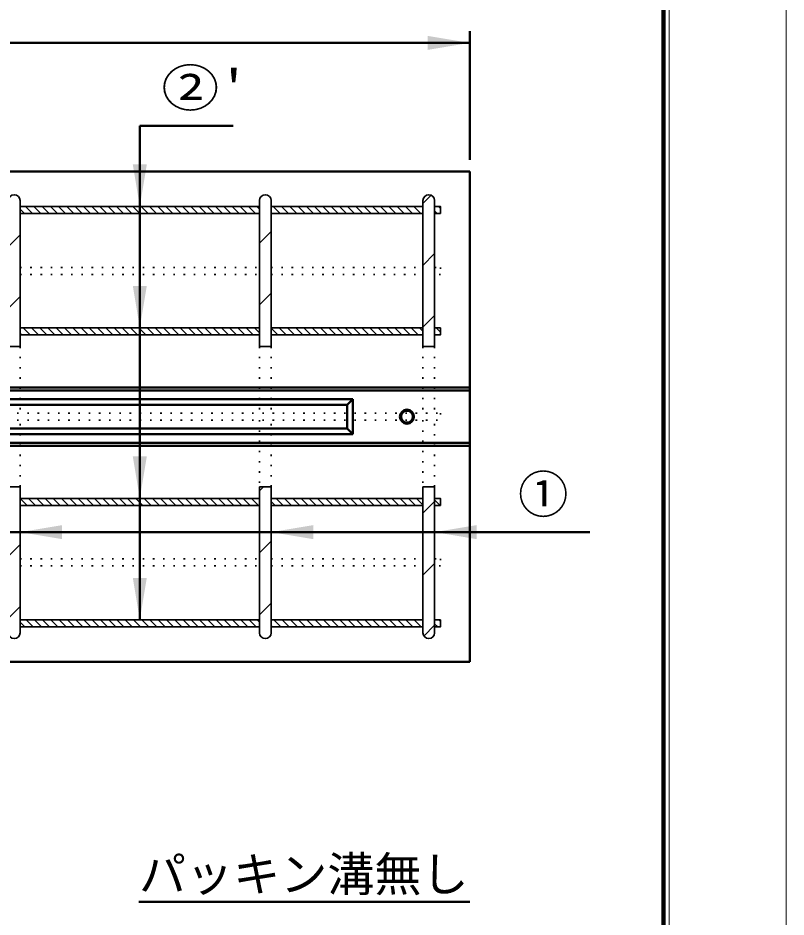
# Model space of a CAD drawing. Units: millimetres, scale not verified. Extents: x -2102 to 2102, y -1485 to 1485.
# Drawn here: x 1445 to 2102, y 313 to 1083 of the extents above; entities that cross this region are included whole.
import ezdxf
from ezdxf.enums import TextEntityAlignment as Align

# ---------------------------------------------------------------- set-up
doc = ezdxf.new("R2010")
doc.units = ezdxf.units.MM
doc.header["$LTSCALE"] = 5
doc.linetypes.add('DOTTED', pattern=[1.75, 0.25, -1.5])
doc.layers.add('0-0_V-nasSTD', color=7, linetype='Continuous', lineweight=35)
doc.layers.add('0-1_0', color=7, linetype='Continuous', lineweight=50)
doc.styles.add('ＭＳ ゴシック', font='')
doc.styles.get('ＭＳ ゴシック').set_extended_font_data('MS Gothic')

msp = doc.modelspace()

# ---------------------------------------------------------------- linework, layer by layer
at = {"layer": '0-0_V-nasSTD', "lineweight": 50}
for p, q in [((1549.076, 990.841), (1549.076, 567.841)), ((1226.576, 642.983), (1934.576, 642.983))]:
    msp.add_line(p, q, dxfattribs=at)
at = {"layer": '0-0_V-nasSTD'}
for p, q in [((1791.576, 924.426), (1798.574, 931.424)), ((1446.576, 926.841), (1446.576, 801.841)), ((1651.576, 926.841), (1651.576, 801.841)), ((1661.576, 926.841), (1661.576, 801.841)), ((1791.576, 926.841), (1791.576, 801.841)), ((1801.576, 926.841), (1801.576, 801.841)), ((1446.576, 921.841), (1651.576, 921.841)), ((1446.576, 919.489), (1450.223, 915.841)), ((1451.294, 921.841), (1457.294, 915.841)), ((1458.365, 921.841), (1464.365, 915.841)), ((1465.437, 921.841), (1471.437, 915.841)), ((1472.508, 921.841), (1478.508, 915.841)), ((1479.579, 921.841), (1485.579, 915.841)), ((1486.65, 921.841), (1492.65, 915.841)), ((1493.721, 921.841), (1499.721, 915.841)), ((1500.792, 921.841), (1506.792, 915.841)), ((1507.863, 921.841), (1513.863, 915.841)), ((1514.934, 921.841), (1520.934, 915.841)), ((1522.005, 921.841), (1528.005, 915.841)), ((1529.076, 921.841), (1535.076, 915.841)), ((1536.147, 921.841), (1542.147, 915.841)), ((1543.218, 921.841), (1549.218, 915.841)), ((1550.289, 921.841), (1556.289, 915.841)), ((1557.36, 921.841), (1563.36, 915.841)), ((1564.431, 921.841), (1570.431, 915.841)), ((1571.503, 921.841), (1577.503, 915.841)), ((1578.574, 921.841), (1584.574, 915.841)), ((1585.645, 921.841), (1591.645, 915.841)), ((1592.716, 921.841), (1598.716, 915.841)), ((1599.787, 921.841), (1605.787, 915.841)), ((1606.858, 921.841), (1612.858, 915.841)), ((1613.929, 921.841), (1619.929, 915.841)), ((1621, 921.841), (1627, 915.841)), ((1628.071, 921.841), (1634.071, 915.841)), ((1635.142, 921.841), (1641.142, 915.841)), ((1642.213, 921.841), (1648.213, 915.841)), ((1649.284, 921.841), (1651.576, 919.55)), ((1661.576, 921.841), (1791.576, 921.841)), ((1661.576, 916.621), (1662.355, 915.841)), ((1663.426, 921.841), (1669.426, 915.841)), ((1670.497, 921.841), (1676.497, 915.841)), ((1677.569, 921.841), (1683.569, 915.841)), ((1684.64, 921.841), (1690.64, 915.841)), ((1691.711, 921.841), (1697.711, 915.841)), ((1698.782, 921.841), (1704.782, 915.841)), ((1705.853, 921.841), (1711.853, 915.841)), ((1712.924, 921.841), (1718.924, 915.841)), ((1719.995, 921.841), (1725.995, 915.841)), ((1727.066, 921.841), (1733.066, 915.841)), ((1734.137, 921.841), (1740.137, 915.841)), ((1741.208, 921.841), (1747.208, 915.841)), ((1748.279, 921.841), (1754.279, 915.841)), ((1755.35, 921.841), (1761.35, 915.841)), ((1762.421, 921.841), (1768.421, 915.841)), ((1769.492, 921.841), (1775.492, 915.841)), ((1776.564, 921.841), (1782.564, 915.841)), ((1783.635, 921.841), (1789.635, 915.841)), ((1790.706, 921.841), (1791.576, 920.971)), ((1801.576, 918.042), (1803.777, 915.841)), ((1804.848, 921.841), (1806.576, 920.113)), ((1446.576, 915.841), (1651.576, 915.841)), ((1661.576, 915.841), (1791.576, 915.841)), ((1436.576, 887.624), (1446.576, 897.624)), ((1651.576, 890.492), (1661.576, 900.492)), ((1791.576, 871.393), (1801.576, 881.393)), ((1651.576, 837.459), (1661.576, 847.459)), ((1436.576, 834.591), (1446.576, 844.591)), ((1791.576, 818.36), (1801.576, 828.36)), ((1446.576, 817.841), (1651.576, 817.841)), ((1449.228, 817.841), (1455.228, 811.841)), ((1456.299, 817.841), (1462.299, 811.841)), ((1463.371, 817.841), (1469.371, 811.841)), ((1470.442, 817.841), (1476.442, 811.841)), ((1477.513, 817.841), (1483.513, 811.841)), ((1484.584, 817.841), (1490.584, 811.841)), ((1491.655, 817.841), (1497.655, 811.841)), ((1498.726, 817.841), (1504.726, 811.841)), ((1505.797, 817.841), (1511.797, 811.841)), ((1512.868, 817.841), (1518.868, 811.841)), ((1519.939, 817.841), (1525.939, 811.841)), ((1527.01, 817.841), (1533.01, 811.841)), ((1534.081, 817.841), (1540.081, 811.841)), ((1541.152, 817.841), (1547.152, 811.841)), ((1548.223, 817.841), (1554.223, 811.841)), ((1555.294, 817.841), (1561.294, 811.841)), ((1562.365, 817.841), (1568.365, 811.841)), ((1569.437, 817.841), (1575.437, 811.841)), ((1576.508, 817.841), (1582.508, 811.841)), ((1583.579, 817.841), (1589.579, 811.841)), ((1590.65, 817.841), (1596.65, 811.841)), ((1597.721, 817.841), (1603.721, 811.841)), ((1604.792, 817.841), (1610.792, 811.841)), ((1611.863, 817.841), (1617.863, 811.841)), ((1618.934, 817.841), (1624.934, 811.841)), ((1626.005, 817.841), (1632.005, 811.841)), ((1633.076, 817.841), (1639.076, 811.841)), ((1640.147, 817.841), (1646.147, 811.841)), ((1647.218, 817.841), (1651.576, 813.484)), ((1661.576, 817.841), (1791.576, 817.841)), ((1661.576, 817.626), (1667.36, 811.841)), ((1668.431, 817.841), (1674.431, 811.841)), ((1675.503, 817.841), (1681.503, 811.841)), ((1682.574, 817.841), (1688.574, 811.841)), ((1689.645, 817.841), (1695.645, 811.841)), ((1696.716, 817.841), (1702.716, 811.841)), ((1703.787, 817.841), (1709.787, 811.841)), ((1710.858, 817.841), (1716.858, 811.841)), ((1717.929, 817.841), (1723.929, 811.841)), ((1725, 817.841), (1731, 811.841)), ((1732.071, 817.841), (1738.071, 811.841)), ((1739.142, 817.841), (1745.142, 811.841)), ((1746.213, 817.841), (1752.213, 811.841)), ((1753.284, 817.841), (1759.284, 811.841)), ((1760.355, 817.841), (1766.355, 811.841)), ((1767.426, 817.841), (1773.426, 811.841)), ((1774.497, 817.841), (1780.497, 811.841)), ((1781.569, 817.841), (1787.569, 811.841)), ((1788.64, 817.841), (1791.576, 814.905)), ((1802.782, 817.841), (1806.576, 814.047)), ((1446.576, 813.423), (1448.157, 811.841)), ((1446.576, 811.841), (1651.576, 811.841)), ((1661.576, 811.841), (1791.576, 811.841)), ((1436.576, 801.841), (1446.576, 801.841)), ((1651.576, 801.841), (1661.576, 801.841)), ((1791.576, 801.841), (1801.576, 801.841)), ((1436.576, 681.841), (1446.576, 681.841)), ((1446.576, 681.841), (1446.576, 556.841)), ((1651.576, 681.841), (1651.576, 556.841)), ((1651.576, 681.841), (1661.576, 681.841)), ((1651.576, 678.36), (1655.057, 681.841)), ((1661.576, 681.841), (1661.576, 556.841)), ((1791.576, 681.841), (1791.576, 556.841)), ((1791.576, 681.841), (1801.576, 681.841)), ((1801.576, 681.841), (1801.576, 556.841)), ((1446.576, 671.841), (1651.576, 671.841)), ((1446.736, 671.841), (1452.736, 665.841)), ((1453.807, 671.841), (1459.807, 665.841)), ((1460.878, 671.841), (1466.878, 665.841)), ((1467.949, 671.841), (1473.949, 665.841)), ((1475.02, 671.841), (1481.02, 665.841)), ((1482.091, 671.841), (1488.091, 665.841)), ((1489.162, 671.841), (1495.162, 665.841)), ((1496.233, 671.841), (1502.233, 665.841)), ((1503.304, 671.841), (1509.304, 665.841)), ((1510.376, 671.841), (1516.376, 665.841)), ((1517.447, 671.841), (1523.447, 665.841)), ((1524.518, 671.841), (1530.518, 665.841)), ((1531.589, 671.841), (1537.589, 665.841)), ((1538.66, 671.841), (1544.66, 665.841)), ((1545.731, 671.841), (1551.731, 665.841)), ((1552.802, 671.841), (1558.802, 665.841)), ((1559.873, 671.841), (1565.873, 665.841)), ((1566.944, 671.841), (1572.944, 665.841)), ((1574.015, 671.841), (1580.015, 665.841)), ((1581.086, 671.841), (1587.086, 665.841)), ((1588.157, 671.841), (1594.157, 665.841)), ((1595.228, 671.841), (1601.228, 665.841)), ((1602.299, 671.841), (1608.299, 665.841)), ((1609.371, 671.841), (1615.371, 665.841)), ((1616.442, 671.841), (1622.442, 665.841)), ((1623.513, 671.841), (1629.513, 665.841)), ((1630.584, 671.841), (1636.584, 665.841)), ((1637.655, 671.841), (1643.655, 665.841)), ((1644.726, 671.841), (1650.726, 665.841)), ((1661.576, 671.841), (1791.576, 671.841)), ((1665.939, 671.841), (1671.939, 665.841)), ((1673.01, 671.841), (1679.01, 665.841)), ((1680.081, 671.841), (1686.081, 665.841)), ((1687.152, 671.841), (1693.152, 665.841)), ((1694.223, 671.841), (1700.223, 665.841)), ((1701.294, 671.841), (1707.294, 665.841)), ((1708.365, 671.841), (1714.365, 665.841)), ((1715.437, 671.841), (1721.437, 665.841)), ((1722.508, 671.841), (1728.508, 665.841)), ((1729.579, 671.841), (1735.579, 665.841)), ((1736.65, 671.841), (1742.65, 665.841)), ((1743.721, 671.841), (1749.721, 665.841)), ((1750.792, 671.841), (1756.792, 665.841)), ((1757.863, 671.841), (1763.863, 665.841)), ((1764.934, 671.841), (1770.934, 665.841)), ((1772.005, 671.841), (1778.005, 665.841)), ((1779.076, 671.841), (1785.076, 665.841)), ((1786.147, 671.841), (1791.576, 666.413)), ((1801.576, 670.555), (1806.289, 665.841)), ((1446.576, 665.841), (1651.576, 665.841)), ((1661.576, 669.133), (1664.868, 665.841)), ((1661.576, 665.841), (1791.576, 665.841)), ((1791.576, 659.261), (1801.576, 669.261)), ((1436.576, 622.459), (1446.576, 632.459)), ((1651.576, 625.327), (1661.576, 635.327)), ((1791.576, 606.228), (1801.576, 616.228)), ((1436.576, 569.426), (1446.576, 579.426)), ((1651.576, 572.294), (1661.576, 582.294)), ((1446.576, 567.841), (1651.576, 567.841)), ((1446.576, 565.935), (1450.67, 561.841)), ((1451.741, 567.841), (1457.741, 561.841)), ((1458.812, 567.841), (1464.812, 561.841)), ((1465.883, 567.841), (1471.883, 561.841)), ((1472.954, 567.841), (1478.954, 561.841)), ((1480.025, 567.841), (1486.025, 561.841)), ((1487.096, 567.841), (1493.096, 561.841)), ((1494.167, 567.841), (1500.167, 561.841)), ((1501.238, 567.841), (1507.238, 561.841)), ((1508.31, 567.841), (1514.31, 561.841)), ((1515.381, 567.841), (1521.381, 561.841)), ((1522.452, 567.841), (1528.452, 561.841)), ((1529.523, 567.841), (1535.523, 561.841)), ((1536.594, 567.841), (1542.594, 561.841)), ((1543.665, 567.841), (1549.665, 561.841)), ((1550.736, 567.841), (1556.736, 561.841)), ((1557.807, 567.841), (1563.807, 561.841)), ((1564.878, 567.841), (1570.878, 561.841)), ((1571.949, 567.841), (1577.949, 561.841)), ((1579.02, 567.841), (1585.02, 561.841)), ((1586.091, 567.841), (1592.091, 561.841)), ((1593.162, 567.841), (1599.162, 561.841)), ((1600.233, 567.841), (1606.233, 561.841)), ((1607.304, 567.841), (1613.304, 561.841)), ((1614.376, 567.841), (1620.376, 561.841)), ((1621.447, 567.841), (1627.447, 561.841)), ((1628.518, 567.841), (1634.518, 561.841)), ((1635.589, 567.841), (1641.589, 561.841)), ((1642.66, 567.841), (1648.66, 561.841)), ((1649.731, 567.841), (1651.576, 565.996)), ((1661.576, 567.841), (1791.576, 567.841)), ((1661.576, 563.067), (1662.802, 561.841)), ((1663.873, 567.841), (1669.873, 561.841)), ((1670.944, 567.841), (1676.944, 561.841)), ((1678.015, 567.841), (1684.015, 561.841)), ((1685.086, 567.841), (1691.086, 561.841)), ((1692.157, 567.841), (1698.157, 561.841)), ((1699.228, 567.841), (1705.228, 561.841)), ((1706.299, 567.841), (1712.299, 561.841)), ((1713.371, 567.841), (1719.371, 561.841)), ((1720.442, 567.841), (1726.442, 561.841)), ((1727.513, 567.841), (1733.513, 561.841)), ((1734.584, 567.841), (1740.584, 561.841)), ((1741.655, 567.841), (1747.655, 561.841)), ((1748.726, 567.841), (1754.726, 561.841)), ((1755.797, 567.841), (1761.797, 561.841)), ((1762.868, 567.841), (1768.868, 561.841)), ((1769.939, 567.841), (1775.939, 561.841)), ((1777.01, 567.841), (1783.01, 561.841)), ((1784.081, 567.841), (1790.081, 561.841)), ((1792.429, 554.048), (1801.576, 563.195)), ((1801.576, 564.489), (1804.223, 561.841)), ((1805.294, 567.841), (1806.576, 566.56)), ((1446.576, 561.841), (1651.576, 561.841)), ((1661.576, 561.841), (1791.576, 561.841))]:
    msp.add_line(p, q, dxfattribs=at)
at = {"layer": '0-0_V-nasSTD', "linetype": 'DOTTED'}
for p, q in [((1446.576, 869.556), (1651.576, 869.556)), ((1446.576, 863.556), (1651.576, 863.556)), ((1661.576, 869.556), (1791.576, 869.556)), ((1661.576, 863.556), (1791.576, 863.556)), ((1446.576, 801.841), (1446.576, 744.841)), ((1651.576, 801.841), (1651.576, 744.841)), ((1661.576, 801.841), (1661.576, 744.841)), ((1791.576, 801.841), (1791.576, 744.841)), ((1801.576, 801.841), (1801.576, 744.841)), ((831.576, 744.841), (1806.576, 744.841)), ((1806.576, 744.841), (1806.576, 738.841)), ((831.576, 738.841), (1806.576, 738.841)), ((1446.576, 681.841), (1446.576, 738.841)), ((1651.576, 738.841), (1651.576, 681.841)), ((1661.576, 681.841), (1661.576, 738.841)), ((1791.576, 738.841), (1791.576, 681.841)), ((1801.576, 681.841), (1801.576, 738.841)), ((1446.576, 620.126), (1651.576, 620.126)), ((1661.576, 620.126), (1791.576, 620.126)), ((1446.576, 614.126), (1651.576, 614.126)), ((1661.576, 614.126), (1791.576, 614.126))]:
    msp.add_line(p, q, dxfattribs=at)
at = {"layer": '0-0_V-nasSTD', "lineweight": 18}
for points in [[(-2102.5, -1485), (-2102.5, 1485), (2102.5, 1485), (2102.5, -1485)], [(-2002.5, -1385), (-2002.5, 1385), (2002.5, 1385), (2002.5, -1385)]]:
    msp.add_lwpolyline(points, close=True, dxfattribs=at)
at = {"layer": '0-0_V-nasSTD', "lineweight": 100}
msp.add_lwpolyline([(1997.5, -1380), (1997.5, 1380), (-1997.5, 1380)], dxfattribs=at)
at = {"layer": '0-0_V-nasSTD'}
for points in [[(1801.576, 921.841), (1806.576, 921.841), (1806.576, 915.841), (1801.576, 915.841)], [(1801.576, 817.841), (1806.576, 817.841), (1806.576, 811.841), (1801.576, 811.841)], [(1801.576, 671.841), (1806.576, 671.841), (1806.576, 665.841), (1801.576, 665.841)], [(1801.576, 567.841), (1806.576, 567.841), (1806.576, 561.841), (1801.576, 561.841)]]:
    msp.add_lwpolyline(points, dxfattribs=at)
at = {"layer": '0-0_V-nasSTD', "linetype": 'DOTTED'}
for points in [[(1801.576, 869.556), (1806.576, 869.556), (1806.576, 863.556), (1801.576, 863.556)], [(1801.576, 620.126), (1806.576, 620.126), (1806.576, 614.126), (1801.576, 614.126)]]:
    msp.add_lwpolyline(points, dxfattribs=at)
at = {"layer": '0-0_V-nasSTD', "lineweight": 50}
for radius in [6, 5]:
    msp.add_circle((1777.876, 741.841), radius, dxfattribs=at)
at = {"layer": '0-0_V-nasSTD'}
for centre, start, end in [((1441.576, 926.841), 0, 180), ((1656.576, 926.841), 0, 180), ((1796.576, 926.841), 0, 180), ((1441.576, 556.841), 180, 0), ((1656.576, 556.841), 180, 0), ((1796.576, 556.841), 180, 0)]:
    msp.add_arc(centre, 5, start, end, dxfattribs=at)
for points in [[(1795.576, 1055.841), (1795.576, 1067.841), (1831.576, 1061.841)], [(1543.076, 957.841), (1549.076, 921.841), (1555.076, 957.841)], [(1543.076, 853.841), (1549.076, 817.841), (1555.076, 853.841)], [(1543.076, 707.841), (1549.076, 671.841), (1555.076, 707.841)], [(1446.576, 642.983), (1482.576, 636.983), (1482.576, 648.983)], [(1661.576, 642.983), (1697.576, 636.983), (1697.576, 648.983)], [(1801.576, 642.983), (1837.576, 636.983), (1837.576, 648.983)], [(1543.076, 603.841), (1549.076, 567.841), (1555.076, 603.841)]]:
    msp.add_solid(points, dxfattribs=at)
at = {"layer": '0-1_0'}
for p, q in [((1831.576, 961.841), (1831.576, 1071.841)), ((-168.424, 1061.841), (1831.576, 1061.841)), ((1549.076, 990.841), (1629.076, 990.841)), ((1831.576, 951.841), (1093.076, 951.841)), ((1831.576, 951.841), (1831.576, 531.841)), ((1093.076, 766.841), (1831.576, 766.841)), ((1093.076, 764.341), (1831.576, 764.341)), ((1193.076, 756.841), (1731.576, 756.841)), ((1726.576, 751.841), (1731.576, 756.841)), ((1731.576, 726.841), (1731.576, 756.841)), ((1198.076, 751.841), (1726.576, 751.841)), ((1726.576, 731.841), (1726.576, 751.841)), ((1198.076, 731.841), (1726.576, 731.841)), ((1726.576, 731.841), (1731.576, 726.841)), ((1193.076, 726.841), (1731.576, 726.841)), ((1093.076, 719.341), (1831.576, 719.341)), ((1093.076, 716.841), (1831.576, 716.841)), ((1093.076, 531.841), (1831.576, 531.841)), ((1548.368, 326.538), (1831.576, 326.538))]:
    msp.add_line(p, q, dxfattribs=at)

# ---------------------------------------------------------------- texts
at = {"layer": '0-0_V-nasSTD', "style": 'ＭＳ ゴシック', "width": 1.15}
msp.add_text("②'", height=31.67, dxfattribs=at).set_placement((1567.476, 997.841), align=Align.BOTTOM_LEFT)
at = {"layer": '0-0_V-nasSTD', "style": 'ＭＳ ゴシック'}
for s, height, p in [('①', 31.67, (1872.976, 649.983)), ('パッキン溝無し', 29.56, (1548.368, 326.538))]:
    msp.add_text(s, height=height, dxfattribs=at).set_placement(p, align=Align.BOTTOM_LEFT)

doc.saveas('drawing.dxf')
